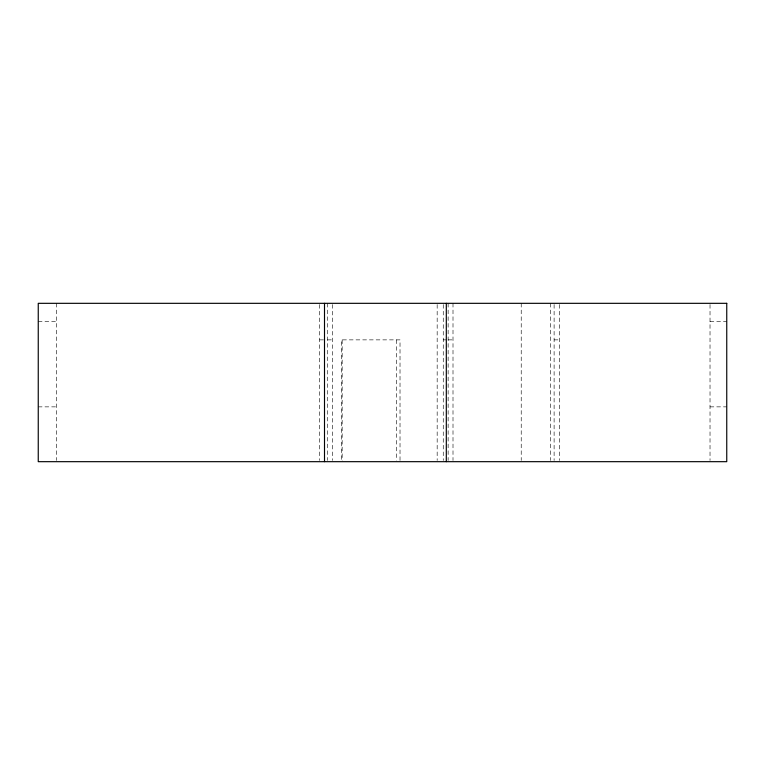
<?xml version="1.0" encoding="UTF-8"?>
<svg xmlns="http://www.w3.org/2000/svg" width="765" height="765" viewBox="0 0 765 765"><rect width="100%" height="100%" fill="white"/><g stroke="black" fill="none" stroke-linecap="round" stroke-linejoin="round"><path stroke-width="0.57" stroke-dasharray="3.83 2.87" d="M38.25 321.596L56.524 321.596M710.025 321.596L726.75 321.596M319.627 339.87L324.503 339.87M327.544 339.87L332.421 339.87M443.26 339.87L446.186 339.87M448.137 339.87L453.004 339.87M554.109 339.87L559.588 339.87M38.25 406.865L56.524 406.865M710.025 406.865L726.75 406.865M710.025 304.518L710.025 460.482M559.588 304.499L559.588 460.482M554.109 304.499L554.109 460.482M550.504 303.322L550.504 460.482M521.223 303.322L521.223 460.482M453.004 303.322L453.004 460.482M448.137 303.322L448.137 460.482M443.26 304.518L443.26 460.482M437.169 304.518L437.169 460.482M400.019 460.482L400.019 339.87L341.553 339.87L341.553 460.482M396.366 339.87L396.366 460.482M342.165 339.87L342.165 460.482M332.421 304.518L332.421 460.482M327.544 303.322L327.544 460.482M319.627 304.518L319.627 460.482M56.524 303.322L56.524 460.482"/><path stroke-width="1.15" d="M446.311 303.322L446.311 461.678M324.503 303.322L324.503 461.678M726.75 303.322L38.25 303.322L38.25 461.678L726.75 461.678L726.75 303.322"/></g></svg>
